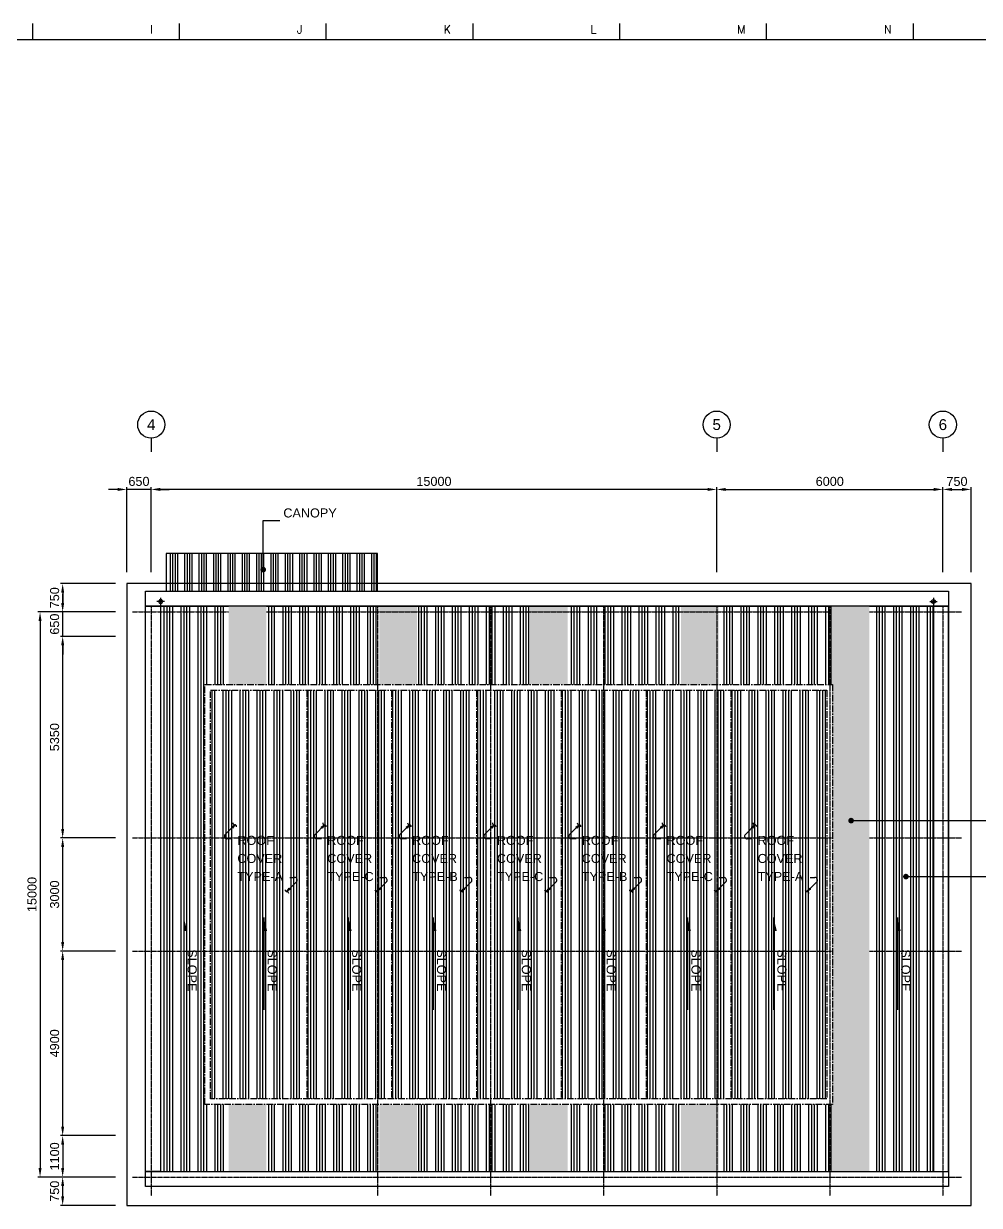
# Model space of a CAD drawing. Header units: millimetres. Extents: x 66027 to 360317, y -114806 to -64032.
# Drawn here: x 98429 to 123781, y -96017 to -64656 of the extents above; entities that cross this region are included whole.
import ezdxf
from ezdxf.enums import TextEntityAlignment as Align

# ---------------------------------------------------------------- set-up
doc = ezdxf.new("R2010")
doc.units = ezdxf.units.MM
doc.header["$LTSCALE"] = 140
doc.set_wipeout_variables(frame=1)
doc.linetypes.add('CENTER', pattern=[2, 1.25, -0.25, 0.25, -0.25])
doc.linetypes.add('HID', pattern=[2.3, 1.5, -0.8])
doc.layers.get('Defpoints').update_dxf_attribs({"color": 175})
for name, color, linetype in [('1', 7, 'Continuous'), ('AA-FFXM-SANI', 4, 'Continuous'), ('AA-WAXM-ASMB', 7, 'Continuous'), ('C_BLOCK', 7, 'Continuous'), ('C_CEN', 1, 'CENTER'), ('C_CONC', 3, 'Continuous'), ('C_TEXT_01', 2, 'Continuous'), ('CONC', 3, 'Continuous'), ('CONTINUOUS', 7, 'Continuous'), ('DIM', 1, 'Continuous'), ('DIM-SCALE', 7, 'Continuous'), ('HAT', 8, 'Continuous'), ('RXLEADER', 7, 'Continuous'), ('TAN-TIT', 30, 'Continuous'), ('TEXT', 3, 'Continuous')]:
    doc.layers.add(name, color=color, linetype=linetype)
doc.styles.add('Arial', font='arial.ttf')
doc.styles.add('COM', font='COMPLEX', dxfattribs={"height": 5})
doc.styles.add('돋움', font='')
doc.styles.get('돋움').set_extended_font_data('Dotum')
doc.dimstyles.new('일반도면_0050', dxfattribs={"dimtxt": 200, "dimasz": 200, "dimexe": 50, "dimexo": 250, "dimgap": 75, "dimtad": 1, "dimdec": 0, "dimzin": 0, "dimdsep": 46, "dimtxsty": 'Arial', "dimcen": -250, "dimclrd": 7, "dimclre": 7, "dimclrt": 2, "dimadec": 0, "dimazin": 0, "dimtfac": 1, "dimtdec": 0, "dimtix": 1, "dimtmove": 2, "dimatfit": 3, "dimfxl": 1, "dimtolj": 1, "dimtzin": 0, "dimarcsym": 0})
doc.dimstyles.new('일반도면_0080', dxfattribs={"dimtxt": 240, "dimasz": 200, "dimexe": 80, "dimexo": 240, "dimgap": 80, "dimtad": 1, "dimdec": 0, "dimzin": 0, "dimdsep": 46, "dimtxsty": '돋움', "dimcen": -400, "dimclrd": 7, "dimclre": 7, "dimclrt": 2, "dimadec": 8, "dimazin": 0, "dimtfac": 1, "dimtdec": 4, "dimtix": 1, "dimtmove": 2, "dimatfit": 3, "dimfxl": 1, "dimtolj": 1, "dimtzin": 0, "dimarcsym": 0})
pattern_1 = [(270, (0, 0), (450, -7e-13), []), (270, (-75, -75), (450, -7e-13), []), (270, (-150, -150), (450, -7e-13), []), (270, (-225, -225), (450, -7e-13), [])]

# ---------------------------------------------------------------- blocks, each defined once
blk = doc.blocks.new('BORDER')
at = {"layer": 'TAN-TIT'}
for p, q in [((108806, 164680), (108806, 166122)), ((121784, 164680), (121784, 166122)), ((134763, 164680), (134763, 166122)), ((147741, 164680), (147741, 166122)), ((160720, 164680), (160720, 166122)), ((173699, 164680), (173699, 166122)), ((186677, 164680), (186677, 166122)), ((232823, 164680), (4977, 164680))]:
    blk.add_line(p, q, dxfattribs=at)
at = {"layer": 'TAN-TIT', "style": 'COM'}
for s, p in [('I', (119188, 165257)), ('J', (132167, 165257)), ('K', (145146, 165257)), ('L', (158124, 165257)), ('M', (171103, 165257)), ('M', (171103, 165257)), ('N', (184082, 165257))]:
    blk.add_text(s, height=721, dxfattribs=at).set_placement(p)
blk = doc.blocks.new('*D257')
at = {"layer": 'Defpoints', "color": 0}
for p in [(101813, -77017), (101813, -79517), (116813, -79517)]:
    blk.add_point(p, dxfattribs=at)
at = {"layer": 'DIM-SCALE', "color": 7, "lineweight": -2}
for p, q in [((101813, -79217), (101813, -76957)), ((116573, -77017), (102053, -77017)), ((116813, -79217), (116813, -76957))]:
    blk.add_line(p, q, dxfattribs=at)
at = {"layer": 'DIM-SCALE', "color": 7}
for points in [[(102053, -76977), (102053, -77057), (101813, -77017)], [(116573, -76977), (116573, -77057), (116813, -77017)]]:
    blk.add_solid(points, dxfattribs=at)
at = {"layer": 'DIM-SCALE', "color": 2, "insert": (109313, -76805), "char_height": 240, "attachment_point": 5, "style": 'Arial'}
blk.add_mtext('\\A1;15000', dxfattribs=at)
blk = doc.blocks.new('*D258')
at = {"layer": 'Defpoints', "color": 0}
for p in [(101163, -77017), (101163, -79517), (101813, -79517)]:
    blk.add_point(p, dxfattribs=at)
at = {"layer": 'DIM-SCALE', "color": 7, "lineweight": -2}
for p, q in [((100923, -77017), (100683, -77017)), ((101163, -79217), (101163, -76957)), ((101813, -77017), (101163, -77017)), ((101813, -79217), (101813, -76957)), ((102053, -77017), (102293, -77017))]:
    blk.add_line(p, q, dxfattribs=at)
at = {"layer": 'DIM-SCALE', "color": 7}
for points in [[(100923, -76977), (100923, -77057), (101163, -77017)], [(102053, -76977), (102053, -77057), (101813, -77017)]]:
    blk.add_solid(points, dxfattribs=at)
at = {"layer": 'DIM-SCALE', "color": 2, "insert": (101488, -76805), "char_height": 240, "attachment_point": 5, "style": 'Arial'}
blk.add_mtext('\\A1;650', dxfattribs=at)
blk = doc.blocks.new('*D260')
at = {"layer": 'Defpoints', "color": 0}
for p in [(122813, -77017), (116813, -79517), (122813, -79517)]:
    blk.add_point(p, dxfattribs=at)
at = {"layer": 'DIM-SCALE', "color": 7, "lineweight": -2}
for p, q in [((116813, -79217), (116813, -76957)), ((117053, -77017), (122573, -77017)), ((122813, -79217), (122813, -76957))]:
    blk.add_line(p, q, dxfattribs=at)
at = {"layer": 'DIM-SCALE', "color": 7}
for points in [[(117053, -76977), (117053, -77057), (116813, -77017)], [(122573, -76977), (122573, -77057), (122813, -77017)]]:
    blk.add_solid(points, dxfattribs=at)
at = {"layer": 'DIM-SCALE', "color": 2, "insert": (119813, -76805), "char_height": 240, "attachment_point": 5, "style": 'Arial'}
blk.add_mtext('\\A1;6000', dxfattribs=at)
blk = doc.blocks.new('*D264')
at = {"layer": 'Defpoints', "color": 0}
for p in [(99464, -80267), (101163, -80267), (101163, -80917)]:
    blk.add_point(p, dxfattribs=at)
at = {"layer": 'DIM-SCALE', "color": 7, "lineweight": -2}
for p, q in [((99464, -80027), (99464, -79787)), ((100863, -80267), (99404, -80267)), ((99464, -80917), (99464, -80267)), ((100863, -80917), (99404, -80917)), ((99464, -81157), (99464, -81397))]:
    blk.add_line(p, q, dxfattribs=at)
at = {"layer": 'DIM-SCALE', "color": 7}
for points in [[(99424, -80027), (99504, -80027), (99464, -80267)], [(99424, -81157), (99504, -81157), (99464, -80917)]]:
    blk.add_solid(points, dxfattribs=at)
at = {"layer": 'DIM-SCALE', "color": 2, "insert": (99251, -80592), "char_height": 240, "attachment_point": 5, "rotation": 90, "style": 'Arial'}
blk.add_mtext('\\A1;650', dxfattribs=at)
blk = doc.blocks.new('*D265')
at = {"layer": 'Defpoints', "color": 0}
for p in [(99464, -80917), (101163, -80917), (101163, -86267)]:
    blk.add_point(p, dxfattribs=at)
at = {"layer": 'DIM-SCALE', "color": 7, "lineweight": -2}
for p, q in [((100863, -80917), (99404, -80917)), ((99464, -86027), (99464, -81157)), ((100863, -86267), (99404, -86267))]:
    blk.add_line(p, q, dxfattribs=at)
at = {"layer": 'DIM-SCALE', "color": 7}
for points in [[(99424, -81157), (99504, -81157), (99464, -80917)], [(99424, -86027), (99504, -86027), (99464, -86267)]]:
    blk.add_solid(points, dxfattribs=at)
at = {"layer": 'DIM-SCALE', "color": 2, "insert": (99251, -83592), "char_height": 240, "attachment_point": 5, "rotation": 90, "style": 'Arial'}
blk.add_mtext('\\A1;5350', dxfattribs=at)
blk = doc.blocks.new('*D266')
at = {"layer": 'Defpoints', "color": 0}
for p in [(99464, -86267), (101163, -86267), (101163, -89267)]:
    blk.add_point(p, dxfattribs=at)
at = {"layer": 'DIM-SCALE', "color": 7, "lineweight": -2}
for p, q in [((100863, -86267), (99404, -86267)), ((99464, -89027), (99464, -86507)), ((100863, -89267), (99404, -89267))]:
    blk.add_line(p, q, dxfattribs=at)
at = {"layer": 'DIM-SCALE', "color": 7}
for points in [[(99424, -86507), (99504, -86507), (99464, -86267)], [(99424, -89027), (99504, -89027), (99464, -89267)]]:
    blk.add_solid(points, dxfattribs=at)
at = {"layer": 'DIM-SCALE', "color": 2, "insert": (99251, -87767), "char_height": 240, "attachment_point": 5, "rotation": 90, "style": 'Arial'}
blk.add_mtext('\\A1;3000', dxfattribs=at)
blk = doc.blocks.new('*D267')
at = {"layer": 'Defpoints', "color": 0}
for p in [(99464, -89267), (101163, -89267), (101163, -94167)]:
    blk.add_point(p, dxfattribs=at)
at = {"layer": 'DIM-SCALE', "color": 7, "lineweight": -2}
for p, q in [((100863, -89267), (99404, -89267)), ((99464, -93927), (99464, -89507)), ((100863, -94167), (99404, -94167))]:
    blk.add_line(p, q, dxfattribs=at)
at = {"layer": 'DIM-SCALE', "color": 7}
for points in [[(99424, -89507), (99504, -89507), (99464, -89267)], [(99424, -93927), (99504, -93927), (99464, -94167)]]:
    blk.add_solid(points, dxfattribs=at)
at = {"layer": 'DIM-SCALE', "color": 2, "insert": (99251, -91717), "char_height": 240, "attachment_point": 5, "rotation": 90, "style": 'Arial'}
blk.add_mtext('\\A1;4900', dxfattribs=at)
blk = doc.blocks.new('*D268')
at = {"layer": 'Defpoints', "color": 0}
for p in [(101163, -80267), (98864, -95267), (101163, -95267)]:
    blk.add_point(p, dxfattribs=at)
at = {"layer": 'DIM-SCALE', "color": 7, "lineweight": -2}
for p, q in [((100863, -80267), (98804, -80267)), ((98864, -80507), (98864, -95027)), ((100863, -95267), (98804, -95267))]:
    blk.add_line(p, q, dxfattribs=at)
at = {"layer": 'DIM-SCALE', "color": 7}
for points in [[(98824, -80507), (98904, -80507), (98864, -80267)], [(98824, -95027), (98904, -95027), (98864, -95267)]]:
    blk.add_solid(points, dxfattribs=at)
at = {"layer": 'DIM-SCALE', "color": 2, "insert": (98651, -87767), "char_height": 240, "attachment_point": 5, "rotation": 90, "style": 'Arial'}
blk.add_mtext('\\A1;15000', dxfattribs=at)
blk = doc.blocks.new('*D269')
at = {"layer": 'Defpoints', "color": 0}
for p in [(101163, -94167), (99464, -95267), (101163, -95267)]:
    blk.add_point(p, dxfattribs=at)
at = {"layer": 'DIM-SCALE', "color": 7, "lineweight": -2}
for p, q in [((100863, -94167), (99404, -94167)), ((99464, -94407), (99464, -95027)), ((100863, -95267), (99404, -95267))]:
    blk.add_line(p, q, dxfattribs=at)
at = {"layer": 'DIM-SCALE', "color": 7}
for points in [[(99424, -94407), (99504, -94407), (99464, -94167)], [(99424, -95027), (99504, -95027), (99464, -95267)]]:
    blk.add_solid(points, dxfattribs=at)
at = {"layer": 'DIM-SCALE', "color": 2, "insert": (99251, -94717), "char_height": 240, "attachment_point": 5, "rotation": 90, "style": 'Arial'}
blk.add_mtext('\\A1;1100', dxfattribs=at)
blk = doc.blocks.new('*D272')
at = {"layer": 'Defpoints', "color": 0}
for p in [(101163, -79517), (99464, -80267), (101163, -80267)]:
    blk.add_point(p, dxfattribs=at)
at = {"layer": 'DIM-SCALE', "color": 7, "lineweight": -2}
for p, q in [((100863, -79517), (99404, -79517)), ((99464, -79757), (99464, -80027)), ((100863, -80267), (99404, -80267))]:
    blk.add_line(p, q, dxfattribs=at)
at = {"layer": 'DIM-SCALE', "color": 7}
for points in [[(99424, -79757), (99504, -79757), (99464, -79517)], [(99424, -80027), (99504, -80027), (99464, -80267)]]:
    blk.add_solid(points, dxfattribs=at)
at = {"layer": 'DIM-SCALE', "color": 2, "insert": (99251, -79892), "char_height": 240, "attachment_point": 5, "rotation": 90, "style": 'Arial'}
blk.add_mtext('\\A1;750', dxfattribs=at)
blk = doc.blocks.new('*D273')
at = {"layer": 'Defpoints', "color": 0}
for p in [(99464, -95267), (101163, -95267), (101163, -96017)]:
    blk.add_point(p, dxfattribs=at)
at = {"layer": 'DIM-SCALE', "color": 7, "lineweight": -2}
for p, q in [((100863, -95267), (99404, -95267)), ((99464, -95777), (99464, -95507)), ((100863, -96017), (99404, -96017))]:
    blk.add_line(p, q, dxfattribs=at)
at = {"layer": 'DIM-SCALE', "color": 7}
for points in [[(99424, -95507), (99504, -95507), (99464, -95267)], [(99424, -95777), (99504, -95777), (99464, -96017)]]:
    blk.add_solid(points, dxfattribs=at)
at = {"layer": 'DIM-SCALE', "color": 2, "insert": (99251, -95642), "char_height": 240, "attachment_point": 5, "rotation": 90, "style": 'Arial'}
blk.add_mtext('\\A1;750', dxfattribs=at)
blk = doc.blocks.new('A$C0E6A5A96')
at = {"layer": 'AA-FFXM-SANI', "color": 2}
for p, q in [((0, 100), (200, 100)), ((100, 0), (100, 200))]:
    blk.add_line(p, q, dxfattribs=at)
at = {"layer": 'AA-FFXM-SANI', "color": 2, "linetype": 'HID', "ltscale": 2}
blk.add_circle((100, 100), 50, dxfattribs=at)
blk = doc.blocks.new('S1')
at = {"layer": 'C_BLOCK', "color": 1, "linetype": 'Continuous'}
for p, q in [((1.58, 7.47), (-3.5, 2.39)), ((-0.15, 6.23), (1.58, 7.47)), ((-0.04, 6.22), (1.28, 7.17)), ((0.06, 6.21), (0.98, 6.87)), ((0.17, 6.21), (0.68, 6.57)), ((0.68, 6.57), (0.32, 6.06)), ((1.28, 7.17), (0.33, 5.84)), ((0.98, 6.87), (0.33, 5.95)), ((1.58, 7.47), (0.34, 5.74)), ((0, 0), (-2.51, 0)), ((0.1, 5.98), (-0.15, 6.23)), ((-0.04, 6.22), (0.33, 5.84)), ((0.06, 6.21), (0.33, 5.95)), ((0.1, 5.98), (0.34, 5.74)), ((0.17, 6.21), (0.32, 6.06))]:
    blk.add_line(p, q, dxfattribs=at)
for centre, radius, start, end in [((1.61, 8.49), 1.02, 181.79022, 268.20448), ((1.55, 6.45), 1.02, 1.79022, 88.20448), ((-2.51, 1.4), 1.4, 135, 270)]:
    blk.add_arc(centre, radius, start, end, dxfattribs=at)
blk = doc.blocks.new('*D365')
at = {"layer": 'Defpoints', "color": 0}
for p in [(123563, -77017), (122813, -79517), (123563, -79517)]:
    blk.add_point(p, dxfattribs=at)
at = {"layer": 'DIM-SCALE', "color": 7, "lineweight": -2}
for p, q in [((122813, -79217), (122813, -76957)), ((123053, -77017), (123323, -77017)), ((123563, -79217), (123563, -76957))]:
    blk.add_line(p, q, dxfattribs=at)
at = {"layer": 'DIM-SCALE', "color": 7}
for points in [[(123053, -76977), (123053, -77057), (122813, -77017)], [(123323, -76977), (123323, -77057), (123563, -77017)]]:
    blk.add_solid(points, dxfattribs=at)
at = {"layer": 'DIM-SCALE', "color": 2, "insert": (123188, -76805), "char_height": 240, "attachment_point": 5, "style": 'Arial'}
blk.add_mtext('\\A1;750', dxfattribs=at)

msp = doc.modelspace()

# ---------------------------------------------------------------- hatches: boundary and pattern name
at = {"layer": 'HAT'}
h = msp.add_hatch(dxfattribs=at)
h.set_pattern_fill('ANSI34', color=252, scale=20, angle=585)
h.set_pattern_definition([(270, (-2374744.97, 355801.07), (381, -5e-13), []), (270, (-2374808.47, 355737.57), (381, -5e-13), []), (270, (-2374871.97, 355674.07), (381, -5e-13), []), (270, (-2374935.47, 355610.57), (381, -5e-13), [])])
h.paths.add_polyline_path([(107813.5, -79717.1), (107813.5, -78717.1), (102213.5, -78717.1), (102213.5, -79717.1)])
at = {"layer": 'HAT', "ltscale": 100}
h = msp.add_hatch(dxfattribs=at)
h.set_pattern_fill('ANSI34', color=252, scale=600, angle=585)
h.set_pattern_definition([(270, (-2381616.06, 488376.43), (450, -7e-13), []), (270, (-2381691.06, 488301.43), (450, -7e-13), []), (270, (-2381766.06, 488226.43), (450, -7e-13), []), (270, (-2381841.06, 488151.43), (450, -7e-13), [])])
h.paths.add_polyline_path([(122563.5, -95117.1), (122563.5, -80117.1), (120863.5, -80117.1), (120863.5, -95117.1)])
h.paths.add_polyline_path([(103863.5, -93342.1), (103238.5, -93342.1), (103238.5, -82192.1), (103863.5, -82192.1), (103863.5, -80117.1), (102063.5, -80117.1), (102063.5, -95117.1), (103863.5, -95117.1)])
h.paths.add_polyline_path([(104863.5, -82192.1), (107863.5, -82192.1), (107863.5, -80117.1), (104863.5, -80117.1)])
h.paths.add_polyline_path([(108863.5, -82192.1), (111863.5, -82192.1), (111863.5, -80117.1), (108863.5, -80117.1)])
h.paths.add_polyline_path([(112863.5, -82192.1), (115863.5, -82192.1), (115863.5, -80117.1), (112863.5, -80117.1)])
h.paths.add_polyline_path([(116863.5, -82192.1), (119863.5, -82192.1), (119863.5, -80117.1), (116863.5, -80117.1)])
h.paths.add_polyline_path([(119863.5, -93342.1), (116863.5, -93342.1), (116863.5, -95117.1), (119863.5, -95117.1)])
h.paths.add_polyline_path([(107863.5, -93342.1), (104863.5, -93342.1), (104863.5, -95117.1), (107863.5, -95117.1)])
h.paths.add_polyline_path([(111863.5, -93342.1), (108863.5, -93342.1), (108863.5, -95117.1), (111863.5, -95117.1)])
h.paths.add_polyline_path([(115863.5, -93342.1), (112863.5, -93342.1), (112863.5, -95117.1), (115863.5, -95117.1)])
at = {"layer": 'HAT'}
h = msp.add_hatch(color=254, dxfattribs=at)
h.dxf.hatch_style = 1
h.paths.add_polyline_path([(107863.5, -82192.1), (108863.5, -82192.1), (108863.5, -80117.1), (107863.5, -80117.1)])
h.paths.add_polyline_path([(108863.5, -93342.1), (107863.5, -93342.1), (107863.5, -95117.1), (108863.5, -95117.1)])
h = msp.add_hatch(color=254, dxfattribs=at)
h.dxf.hatch_style = 1
h.paths.add_polyline_path([(112863.5, -93342.1), (111863.5, -93342.1), (111863.5, -95117.1), (112863.5, -95117.1)])
h.paths.add_polyline_path([(111863.5, -82192.1), (112863.5, -82192.1), (112863.5, -80117.1), (111863.5, -80117.1)])
h = msp.add_hatch(color=254, dxfattribs=at)
h.dxf.hatch_style = 1
h.paths.add_polyline_path([(115863.5, -82192.1), (116863.5, -82192.1), (116863.5, -80117.1), (115863.5, -80117.1)])
h.paths.add_polyline_path([(116863.5, -93342.1), (115863.5, -93342.1), (115863.5, -95117.1), (116863.5, -95117.1)])
at = {"layer": 'HAT', "ltscale": 100}
h = msp.add_hatch(dxfattribs=at)
h.set_pattern_fill('ANSI34', color=252, scale=600, angle=585)
h.set_pattern_definition(pattern_1)
h.paths.add_polyline_path([(105938.5, -82342.1), (103388.5, -82342.1), (103388.5, -86267.1), (105938.5, -86267.1)])
h.paths.add_polyline_path([(103388.5, -86267.1), (103388.5, -89267.1), (105938.5, -89267.1), (105938.5, -86267.1)])
h.paths.add_polyline_path([(105938.5, -89267.1), (103388.5, -89267.1), (103388.5, -93192.1), (105938.5, -93192.1)])
h = msp.add_hatch(dxfattribs=at)
h.set_pattern_fill('ANSI34', color=252, scale=600, angle=585)
h.set_pattern_definition(pattern_1)
h.paths.add_polyline_path([(107813.5, -82342.1), (105938.5, -82342.1), (105938.5, -86267.1), (107813.5, -86267.1)])
h.paths.add_polyline_path([(107813.5, -86267.1), (105938.5, -86267.1), (105938.5, -89267.1), (107813.5, -89267.1)])
h.paths.add_polyline_path([(108188.5, -86267.1), (107813.5, -86267.1), (107813.5, -89267.1), (108188.5, -89267.1)])
h.paths.add_polyline_path([(107813.5, -86267.1), (108188.5, -86267.1), (108188.5, -82342.1), (107813.5, -82342.1)])
h.paths.add_polyline_path([(108188.5, -89267.1), (107813.5, -89267.1), (107813.5, -93192.1), (108188.5, -93192.1)])
h.paths.add_polyline_path([(107813.5, -89267.1), (105938.5, -89267.1), (105938.5, -93192.1), (107813.5, -93192.1)])
h = msp.add_hatch(dxfattribs=at)
h.set_pattern_fill('ANSI34', color=252, scale=600, angle=585)
h.set_pattern_definition(pattern_1)
h.paths.add_polyline_path([(108188.5, -86267.1), (110438.5, -86267.1), (110438.5, -82342.1), (108188.5, -82342.1)])
h.paths.add_polyline_path([(108188.5, -89267.1), (110438.5, -89267.1), (110438.5, -86267.1), (108188.5, -86267.1)])
h.paths.add_polyline_path([(108188.5, -93192.1), (110438.5, -93192.1), (110438.5, -89267.1), (108188.5, -89267.1)])
h = msp.add_hatch(dxfattribs=at)
h.set_pattern_fill('ANSI34', color=252, scale=600, angle=585)
h.set_pattern_definition(pattern_1)
h.paths.add_polyline_path([(110813.5, -82342.1), (110438.5, -82342.1), (110438.5, -86267.1), (110813.5, -86267.1)])
h.paths.add_polyline_path([(110813.5, -86267.1), (112688.5, -86267.1), (112688.5, -82342.1), (110813.5, -82342.1)])
h.paths.add_polyline_path([(110813.5, -89267.1), (112688.5, -89267.1), (112688.5, -86267.1), (110813.5, -86267.1)])
h.paths.add_polyline_path([(110813.5, -86267.1), (110438.5, -86267.1), (110438.5, -89267.1), (110813.5, -89267.1)])
h.paths.add_polyline_path([(110813.5, -89267.1), (110438.5, -89267.1), (110438.5, -93192.1), (110813.5, -93192.1)])
h.paths.add_polyline_path([(110813.5, -93192.1), (112688.5, -93192.1), (112688.5, -89267.1), (110813.5, -89267.1)])
h = msp.add_hatch(dxfattribs=at)
h.set_pattern_fill('ANSI34', color=252, scale=600, angle=585)
h.set_pattern_definition(pattern_1)
h.paths.add_polyline_path([(113813.5, -82342.1), (112688.5, -82342.1), (112688.5, -86267.1), (113813.5, -86267.1)])
h.paths.add_polyline_path([(113813.5, -86267.1), (114938.5, -86267.1), (114938.5, -82342.1), (113813.5, -82342.1)])
h.paths.add_polyline_path([(113813.5, -89267.1), (114938.5, -89267.1), (114938.5, -86267.1), (113813.5, -86267.1)])
h.paths.add_polyline_path([(112688.5, -89267.1), (113813.5, -89267.1), (113813.5, -86267.1), (112688.5, -86267.1)])
h.paths.add_polyline_path([(113813.5, -89267.1), (112688.5, -89267.1), (112688.5, -93192.1), (113813.5, -93192.1)])
h.paths.add_polyline_path([(114938.5, -89267.1), (113813.5, -89267.1), (113813.5, -93192.1), (114938.5, -93192.1)])
h = msp.add_hatch(dxfattribs=at)
h.set_pattern_fill('ANSI34', color=252, scale=600, angle=585)
h.set_pattern_definition(pattern_1)
h.paths.add_polyline_path([(116813.5, -86267.1), (116813.5, -82342.1), (114938.5, -82342.1), (114938.5, -86267.1)])
h.paths.add_polyline_path([(117188.5, -82342.1), (116813.5, -82342.1), (116813.5, -86267.1), (117188.5, -86267.1)])
h.paths.add_polyline_path([(116813.5, -86267.1), (114938.5, -86267.1), (114938.5, -89267.1), (116813.5, -89267.1)])
h.paths.add_polyline_path([(117188.5, -86267.1), (116813.5, -86267.1), (116813.5, -89267.1), (117188.5, -89267.1)])
h.paths.add_polyline_path([(117188.5, -89267.1), (116813.5, -89267.1), (116813.5, -93192.1), (117188.5, -93192.1)])
h.paths.add_polyline_path([(116813.5, -89267.1), (114938.5, -89267.1), (114938.5, -93192.1), (116813.5, -93192.1)])
h = msp.add_hatch(dxfattribs=at)
h.set_pattern_fill('ANSI34', color=252, scale=600, angle=585)
h.set_pattern_definition(pattern_1)
h.paths.add_polyline_path([(119738.5, -86267.1), (119738.5, -82342.1), (117188.5, -82342.1), (117188.5, -86267.1)])
h.paths.add_polyline_path([(117188.5, -89267.1), (119738.5, -89267.1), (119738.5, -86267.1), (117188.5, -86267.1)])
h.paths.add_polyline_path([(117188.5, -93192.1), (119738.5, -93192.1), (119738.5, -89267.1), (117188.5, -89267.1)])

# ---------------------------------------------------------------- linework, layer by layer
at = {"layer": 'AA-WAXM-ASMB'}
msp.add_lwpolyline([(107813.5, -79717.1), (107813.5, -78717.1), (102213.5, -78717.1), (102213.5, -79717.1)], close=True, dxfattribs=at)
at = {"layer": 'C_CEN', "color": 1, "ltscale": 0.1}
for p, q in [((101313.5, -80267.1), (123313.5, -80267.1)), ((101813.5, -80117.1), (101813.5, -95767.1)), ((104813.5, -80117.1), (104813.5, -82192.1)), ((107813.5, -80117.1), (107813.5, -95767.1)), ((110813.5, -80117.1), (110813.5, -95767.1)), ((113813.5, -80117.1), (113813.5, -95767.1)), ((116813.5, -80117.1), (116813.5, -95767.1)), ((119813.5, -80117.1), (119813.5, -95767.1)), ((122813.5, -80117.1), (122813.5, -95767.1)), ((101313.5, -86267.1), (123313.5, -86267.1)), ((101313.5, -89267.1), (123313.5, -89267.1)), ((101313.5, -95267.1), (123313.5, -95267.1))]:
    msp.add_line(p, q, dxfattribs=at)
at = {"layer": 'C_CEN'}
for p, q in [((105938.5, -82342.1), (105938.5, -93192.1)), ((108188.5, -82342.1), (108188.5, -93192.1)), ((110438.5, -82342.1), (110438.5, -93192.1)), ((112688.5, -82342.1), (112688.5, -93192.1)), ((114938.5, -82342.1), (114938.5, -93192.1)), ((117188.5, -82342.1), (117188.5, -93192.1))]:
    msp.add_line(p, q, dxfattribs=at)
at = {"layer": 'C_CONC', "color": 8}
msp.add_lwpolyline([(101163.5, -96017.1), (123563.5, -96017.1), (123563.5, -79517.1), (101163.5, -79517.1)], close=True, dxfattribs=at)
at = {"layer": 'CONC'}
msp.add_lwpolyline([(101663.5, -80117.1), (122963.5, -80117.1), (122963.5, -95517.1), (101663.5, -95517.1)], close=True, dxfattribs=at)
at = {"layer": 'CONTINUOUS'}
for points in [[(101663.5, -95117.1), (101663.5, -80117.1), (102063.5, -80117.1), (102063.5, -95117.1)], [(122963.5, -95117.1), (122963.5, -80117.1), (122563.5, -80117.1), (122563.5, -95117.1)]]:
    msp.add_lwpolyline(points, close=True, dxfattribs=at)
at = {"layer": 'DIM'}
for p, q in [((101813.5, -75657.2), (101813.5, -76017.2)), ((116813.5, -75657.2), (116813.5, -76017.2)), ((122813.5, -75657.2), (122813.5, -76017.2))]:
    msp.add_line(p, q, dxfattribs=at)
for centre in [(101813.5, -75297.2), (116813.5, -75297.2), (122813.5, -75297.2)]:
    msp.add_circle(centre, 360, dxfattribs=at)
at = {"layer": 'RXLEADER', "color": 7}
for points in [[(102676.3, -88378.4), (102676.3, -90831.2)], [(104799.6, -88378.4), (104799.6, -90831.2)], [(107040.6, -88378.4), (107040.6, -90831.2)], [(109290.6, -88378.4), (109290.6, -90831.2)], [(111540.6, -88378.4), (111540.6, -90831.2)], [(113790.6, -88378.4), (113790.6, -90831.2)], [(116040.6, -88378.4), (116040.6, -90831.2)], [(118319.9, -88378.4), (118319.9, -90831.2)], [(121605.3, -88378.4), (121605.3, -90831.2)]]:
    msp.add_lwpolyline(points, dxfattribs=at)
for points in [[(102676.3, -88378.4), (102676.3, -88738.4), (102766.3, -88738.4)], [(104799.6, -88378.4), (104799.6, -88738.4), (104889.6, -88738.4)], [(107040.6, -88378.4), (107040.6, -88738.4), (107130.6, -88738.4)], [(109290.6, -88378.4), (109290.6, -88738.4), (109380.6, -88738.4)], [(111540.6, -88378.4), (111540.6, -88738.4), (111630.6, -88738.4)], [(113790.6, -88378.4), (113790.6, -88738.4), (113880.6, -88738.4)], [(116040.6, -88378.4), (116040.6, -88738.4), (116130.6, -88738.4)], [(118319.9, -88378.4), (118319.9, -88738.4), (118409.9, -88738.4)], [(121605.3, -88378.4), (121605.3, -88738.4), (121695.3, -88738.4)]]:
    msp.add_solid(points, dxfattribs=at)

# ---------------------------------------------------------------- block references
at = {"layer": '1', "xscale": 0.3, "yscale": 0.3, "zscale": 0.3}
msp.add_blockref('BORDER', (66027.4, -114492.2), dxfattribs=at)
at = {"layer": 'AA-FFXM-SANI', "color": 2, "xscale": -1, "rotation": 90}
msp.add_blockref('A$C0E6A5A96', (102163.5, -79892.1), dxfattribs=at)
at = {"layer": 'AA-FFXM-SANI', "color": 2, "rotation": 270}
msp.add_blockref('A$C0E6A5A96', (122463.5, -79892.1), dxfattribs=at)
at = {"layer": 'C_BLOCK', "color": 7, "linetype": 'Continuous', "lineweight": 0, "xscale": 50, "yscale": 50, "zscale": 50}
for p in [(103948.4, -86291.8), (106333, -86291.8), (108583, -86291.8), (110833, -86291.8), (113083, -86291.8), (115333, -86291.8), (117748.4, -86291.8)]:
    msp.add_blockref('S1', p, dxfattribs=at)
at = {"layer": 'C_BLOCK', "color": 7, "linetype": 'Continuous', "lineweight": 0, "xscale": 50, "yscale": 50, "zscale": 50, "rotation": 180.0000000000171}
for p in [(105492.4, -87315.4), (107877, -87315.4), (110127, -87315.4), (112377, -87315.4), (114627, -87315.4), (116877, -87315.4), (119292.4, -87315.4)]:
    msp.add_blockref('S1', p, dxfattribs=at)

# ---------------------------------------------------------------- texts
at = {"layer": 'C_TEXT_01', "style": 'Arial'}
for s, p in [('CANOPY', (105317.7, -77761)), ('ROOF', (104098.6, -86450.6)), ('ROOF', (106483.2, -86450.6)), ('ROOF', (108733.2, -86450.6)), ('ROOF', (110983.2, -86450.6)), ('ROOF', (113233.2, -86450.6)), ('ROOF', (115483.2, -86450.6)), ('ROOF', (117898.6, -86450.6)), ('COVER', (104098.6, -86930.6)), ('COVER', (106483.2, -86930.6)), ('COVER', (108733.2, -86930.6)), ('COVER', (110983.2, -86930.6)), ('COVER', (113233.2, -86930.6)), ('COVER', (115483.2, -86930.6)), ('COVER', (117898.6, -86930.6)), ('TYPE-A', (104098.6, -87410.6)), ('TYPE-C', (106483.2, -87410.6)), ('TYPE-B', (108733.2, -87410.6)), ('TYPE-C', (110983.2, -87410.6)), ('TYPE-B', (113233.2, -87410.6)), ('TYPE-C', (115483.2, -87410.6)), ('TYPE-A', (117898.6, -87410.6))]:
    msp.add_text(s, height=240, dxfattribs=at).set_placement(p)
for p in [(102779.8, -89221.4), (104903.1, -89221.4), (107144.2, -89221.4), (109394.2, -89221.4), (111644.2, -89221.4), (113894.2, -89221.4), (116144.2, -89221.4), (118423.4, -89221.4), (121708.8, -89221.4)]:
    msp.add_text('SLOPE', height=240, rotation=270, dxfattribs=at).set_placement(p)
at = {"layer": 'TEXT', "color": 3, "linetype": 'Continuous', "style": 'Arial'}
for s, p in [('4', (101813.5, -75297.2)), ('5', (116813.5, -75297.2)), ('6', (122813.5, -75297.2))]:
    msp.add_text(s, height=288, dxfattribs=at).set_placement(p, align=Align.MIDDLE)

# ---------------------------------------------------------------- dimensions: what is measured, and where the dimension line sits
at = {"layer": 'DIM-SCALE'}
for base, p1, p2, picture, middle in [((101163.5, -77017.1), (101813.5, -79517.1), (101163.5, -79517.1), '*D258', (101488.5, -76804.5)), ((101813.5, -77017.1), (116813.5, -79517.1), (101813.5, -79517.1), '*D257', (109313.5, -76804.5))]:
    dim = msp.add_linear_dim(base=base, p1=p1, p2=p2, dimstyle='일반도면_0050', override={"dimscale": 1.2}, dxfattribs=at)
    dim.commit()
    dim.dimension.update_dxf_attribs({"geometry": picture, "text_midpoint": middle})
for base, p1, p2, angle, picture, middle in [((122813.5, -77017.1), (116813.5, -79517.1), (122813.5, -79517.1), 180, '*D260', (119813.5, -76804.5)), ((123563.5, -77017.1), (122813.5, -79517.1), (123563.5, -79517.1), 180, '*D365', (123188.5, -76804.5)), ((99463.8, -80267.1), (101163.5, -79517.1), (101163.5, -80267.1), 90, '*D272', (99251.2, -79892.1)), ((99463.8, -80267.1), (101163.5, -80917.1), (101163.5, -80267.1), 270, '*D264', (99251.2, -80592.1)), ((98863.8, -95267.1), (101163.5, -80267.1), (101163.5, -95267.1), 270, '*D268', (98651.2, -87767.1)), ((99463.8, -80917.1), (101163.5, -86267.1), (101163.5, -80917.1), 270, '*D265', (99251.1, -83592.1)), ((99463.8, -86267.1), (101163.5, -89267.1), (101163.5, -86267.1), 270, '*D266', (99251.1, -87767.1)), ((99463.8, -89267.1), (101163.5, -94167.1), (101163.5, -89267.1), 270, '*D267', (99251.2, -91717.1)), ((99463.8, -95267.1), (101163.5, -94167.1), (101163.5, -95267.1), 90, '*D269', (99251.2, -94717.1)), ((99463.8, -95267.1), (101163.5, -96017.1), (101163.5, -95267.1), 270, '*D273', (99251.2, -95642.1))]:
    dim = msp.add_linear_dim(base=base, p1=p1, p2=p2, angle=angle, dimstyle='일반도면_0050', override={"dimscale": 1.2}, dxfattribs=at)
    dim.commit()
    dim.dimension.update_dxf_attribs({"geometry": picture, "text_midpoint": middle})

# ---------------------------------------------------------------- leaders
for points in [[(104782.6, -79146.1), (104782.6, -77845.7), (105228.8, -77845.7)], [(121833.5, -87292.3), (124306.2, -87292.3)]]:
    msp.add_leader(points, dimstyle='일반도면_0080', override={"dimasz": 150, "dimlfac": 0.166667, "dimtxsty": 'Arial', "dimldrblk": 'Dot'}, dxfattribs=at)

# ---------------------------------------------------------------- next in the draw order: wipeouts: each hides what was drawn before it
for points in [[(103863.5, -80117.1), (104863.5, -80117.1), (104863.5, -82192.1), (103863.5, -82192.1)], [(119863.5, -80117.1), (120863.5, -80117.1), (120863.5, -95117.1), (119863.5, -95117.1)]]:
    msp.add_wipeout(points).dxf.layer = 'HAT'

# ---------------------------------------------------------------- next in the draw order: hatches: boundary and pattern name
at = {"layer": 'HAT'}
h = msp.add_hatch(color=254, dxfattribs=at)
h.dxf.hatch_style = 1
h.paths.add_polyline_path([(103863.5, -82192.1), (104863.5, -82192.1), (104863.5, -80117.1), (103863.5, -80117.1)])
h.paths.add_polyline_path([(104863.5, -93342.1), (103863.5, -93342.1), (103863.5, -95117.1), (104863.5, -95117.1)])
h = msp.add_hatch(color=254, dxfattribs=at)
h.dxf.hatch_style = 1
h.paths.add_polyline_path([(119863.5, -95117.1), (120863.5, -95117.1), (120863.5, -80117.1), (119863.5, -80117.1)])

# ---------------------------------------------------------------- next in the draw order: linework, layer by layer
at = {"layer": 'C_CEN'}
for points in [[(103238.5, -82192.1), (119888.5, -82192.1), (119888.5, -93342.1), (103238.5, -93342.1)], [(103388.5, -82342.1), (119738.5, -82342.1), (119738.5, -93192.1), (103388.5, -93192.1)]]:
    msp.add_lwpolyline(points, close=True, dxfattribs=at)
at = {"layer": 'CONTINUOUS'}
for points in [[(101663.5, -79717.1), (122963.5, -79717.1), (122963.5, -80117.1), (101663.5, -80117.1)], [(101663.5, -95117.1), (122963.5, -95117.1), (122963.5, -95517.1), (101663.5, -95517.1)]]:
    msp.add_lwpolyline(points, close=True, dxfattribs=at)

# ---------------------------------------------------------------- next in the draw order: leaders
at = {"layer": 'DIM-SCALE'}
msp.add_leader([(120378.7, -85806.9), (124306.2, -85806.9)], dimstyle='일반도면_0080', override={"dimasz": 150, "dimlfac": 0.166667, "dimtxsty": 'Arial', "dimldrblk": 'Dot'}, dxfattribs=at)

doc.saveas('drawing.dxf')
